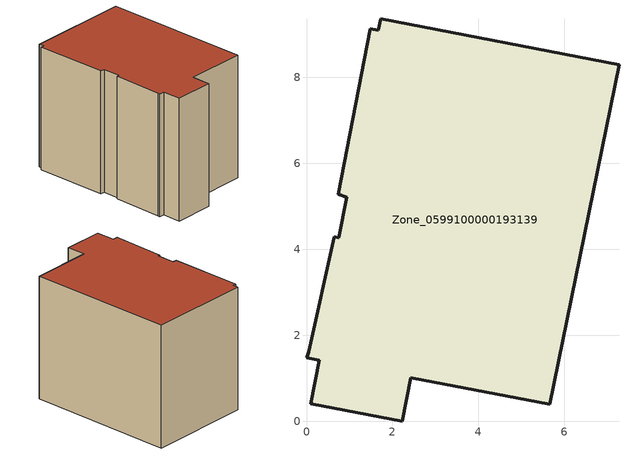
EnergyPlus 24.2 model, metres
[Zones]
Zone_0599100000193139
 floor ground (C_G): 0.64,4.29 0.76,4.27 0.93,5.2 0.73,5.28 1.48,9.13 1.67,9.09 1.72,9.36 7.27,8.29 5.66,0.39 2.43,1.01 2.23,0 0.1,0.41 0.29,1.42 0,1.48 0.05,1.61 z0
 wall outside (C_F): 0.29,1.42 0.1,0.41 2.23,0 2.43,1.01 5.66,0.39 7.27,8.29 1.72,9.36 1.67,9.09 1.48,9.13 0.73,5.28 0.93,5.2 0.76,4.27 0.64,4.29 0.05,1.61 0,1.48 0.29,1.42 z0:6.72
 roof outside (C_R): 0.93,5.2 0.76,4.27 0.64,4.29 0.05,1.61 0,1.48 0.29,1.42 0.1,0.41 2.23,0 2.43,1.01 5.66,0.39 7.27,8.29 1.72,9.36 1.67,9.09 1.48,9.13 0.73,5.28 z6.72
[BUILDING]
Pand.0599100000193139: North Axis=0; Terrain=City; Loads Convergence Tolerance Value=0.04; Temperature Convergence Tolerance Value=0.4; Solar Distribution=FullExterior; Maximum Number of Warmup Days=25; Minimum Number of Warmup Days=1
[Site:Location]
Rotterdam.The.Hague.AP_ZH_NLD Design_Conditions: Latitude=51.96; Longitude=4.45; Time Zone=1; Elevation=-4.5
[SITE:GROUNDTEMPERATURE:BUILDINGSURFACE]
18, 18, 18, 18, 18, 18, 18, 18, 18, 18, 18, 18
[MATERIAL] Thermal Absorptance=0.9; Solar Absorptance=0.7; Visible Absorptance=0.7
Name | Roughness | Thickness | Conductivity | Density | Specific Heat
G.TC.1946-1964 | MediumSmooth | 0.15 | 1 | 540 | 1210
F.TC.1946-1964 | Rough | 0.3 | 0.857143 | 1920 | 840
R.TC.1946-1964 | MediumRough | 0.2 | 0.235294 | 1500 | 1000
[CONSTRUCTION]
C_G: G.TC.1946-1964
C_F: F.TC.1946-1964
C_R: R.TC.1946-1964
[ZONE]
Zone_0599100000193139: Type=1; Multiplier=1; Ceiling Height=Autocalculate; Volume=Autocalculate; Floor Area=autocalculate; Part of Total Floor Area=Yes
[ZONEINFILTRATION:DESIGNFLOWRATE]
Infil_Zone_0599100000193139: Zone or ZoneList or Space or SpaceList=Zone_0599100000193139; Schedule=AlwaysOn; Design Flow Rate Calculation Method=Flow/Area; Flow Rate per Floor Area=0.003; Constant Term Coefficient=1; Temperature Term Coefficient=0; Velocity Term Coefficient=0; Velocity Squared Term Coefficient=0
[HVACTEMPLATE:ZONE:IDEALLOADSAIRSYSTEM]
Zone_0599100000193139: Maximum Heating Supply Air Temperature=50; Minimum Cooling Supply Air Temperature=13; Maximum Heating Supply Air Humidity Ratio=0.0156; Minimum Cooling Supply Air Humidity Ratio=0.0077; Heating Limit=NoLimit; Cooling Limit=NoLimit; Dehumidification Control Type=ConstantSensibleHeatRatio; Cooling Sensible Heat Ratio=0.7; Dehumidification Setpoint=60; Humidification Control Type=None; Humidification Setpoint=30; Outdoor Air Method=None; Outdoor Air Flow Rate per Person=0.00944; Outdoor Air Flow Rate per Zone Floor Area=0; Outdoor Air Flow Rate per Zone=0; Demand Controlled Ventilation Type=None; Outdoor Air Economizer Type=NoEconomizer; Heat Recovery Type=None; Sensible Heat Recovery Effectiveness=0.7; Latent Heat Recovery Effectiveness=0.65
[ZONECONTROL:THERMOSTAT]
ThermostatControl_Zone_0599100000193139: Zone or ZoneList=Zone_0599100000193139; Control Type Schedule=DualSetpointControlType; Control 1=Thermostat_Zone_0599100000193139; Temperature Difference Between Cutout And Setpoint=0
[THERMOSTATSETPOINT:DUALSETPOINT]
Thermostat_Zone_0599100000193139: Heating Setpoint Temperature Schedule=HeatingSetpoint_Zone_0599100000193139; Cooling Setpoint Temperature Schedule=CoolingSetpoint_Zone_0599100000193139
[SCHEDULE:COMPACT]
HeatingSetpoint_Zone_0599100000193139: Through: 12/31, For: AllDays, Until: 24:00, 21
CoolingSetpoint_Zone_0599100000193139: Through: 12/31, For: AllDays, Until: 24:00, 24
DualSetpointControlType: Through: 12/31, For: AllDays, Until: 24:00, 4
AlwaysOn: Through: 12/31, For: AllDays, Until: 24:00, 1
